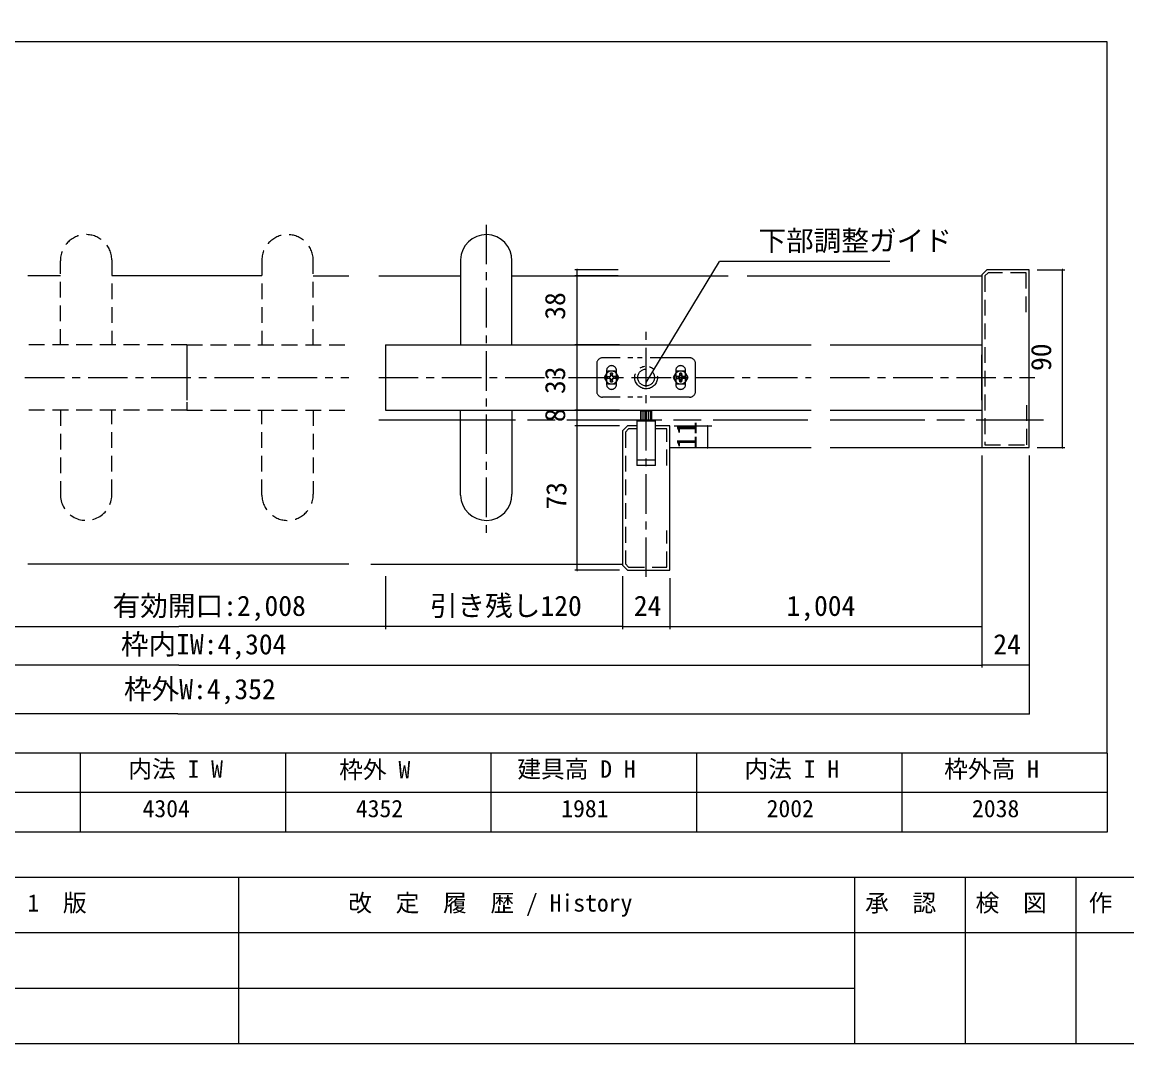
# Model space of a CAD drawing. Units: millimetres, scale not verified. Extents: x -800 to 800, y -554 to 554.
# Drawn here: x -397 to 162, y -554 to -37 of the extents above; entities that cross this region are included whole.
import ezdxf
from ezdxf.enums import TextEntityAlignment as Align

# ---------------------------------------------------------------- set-up
doc = ezdxf.new("R2010")
doc.units = ezdxf.units.MM
doc.header["$LTSCALE"] = 4
for name, pattern in [('CHAIN', [18.5, 12, -1.5, 3.5, -1.5]), ('CHAIN1', [8, 5, -1, 1, -1]), ('DOUBLE_CHAIN1', [8.8, 5, -1, 0.6, -0.6, 0.6, -1]), ('USER9', [3, 2, -1])]:
    doc.linetypes.add(name, pattern=pattern)
for name, color, linetype, lineweight in [('1-0', 7, 'Continuous', 25), ('1-4_0', 7, 'Continuous', 25), ('2-0', 7, 'Continuous', 25)]:
    doc.layers.add(name, color=color, linetype=linetype, lineweight=lineweight)
doc.styles.add('ＭＳ ゴシック', font='')
doc.styles.get('ＭＳ ゴシック').set_extended_font_data('MS Gothic')

msp = doc.modelspace()

# ---------------------------------------------------------------- linework, layer by layer
at = {"layer": '1-0'}
for p, q in [((152, -47), (-780, -47)), ((152, -47), (-780, -47)), ((152, -407), (152, -47)), ((152, -407), (-780, -407)), ((-287.856, -470.202), (-287.856, -554.202)), ((24.144, -470.202), (24.144, -554.202)), ((80.144, -470.202), (80.144, -554.202)), ((136.144, -470.202), (136.144, -554.202)), ((24.144, -526.202), (-475.856, -526.202))]:
    msp.add_line(p, q, dxfattribs=at)
at = {"layer": '1-4_0'}
for p, q in [((152, -47), (-780, -47)), ((152, -47), (-780, -47)), ((152, -47), (-780, -47)), ((152, -47), (-780, -47)), ((152, -407), (152, -47)), ((152, -407), (152, -47)), ((152, -407), (-780, -407)), ((152, -407), (-780, -407)), ((152, -407), (-780, -407)), ((-368, -407), (-368, -447)), ((-264, -407), (-264, -447)), ((-160, -407), (-160, -447)), ((-56, -407), (-56, -447)), ((48, -407), (48, -447)), ((152, -407), (152, -447)), ((152, -427), (-780, -427)), ((152, -447), (-780, -447)), ((800, -470), (-800, -470)), ((800, -498), (-476, -498))]:
    msp.add_line(p, q, dxfattribs=at)
msp.add_lwpolyline([(-800, -554), (800, -554), (800, 554), (-800, 554)], close=True, dxfattribs=at)
at = {"layer": '2-0', "linetype": 'CHAIN1'}
for p, q in [((-162.457, -139.579), (-162.457, -299.332)), ((-81.457, -317.855), (-81.457, -192.117)), ((-396.018, -216.89), (-232.001, -216.89)), ((-216.828, -216.89), (2.065, -216.89)), ((11.681, -216.89), (115.316, -216.89))]:
    msp.add_line(p, q, dxfattribs=at)
at = {"layer": '2-0', "linetype": 'USER9'}
for p, q in [((-378.009, -200.39), (-378.009, -157.89)), ((-352.009, -157.275), (-352.009, -200.39)), ((-276.009, -157.275), (-276.009, -200.39)), ((-250.009, -200.39), (-250.009, -157.89)), ((111.063, -183.89), (111.063, -163.89)), ((-314.009, -200.39), (-395.03, -200.39)), ((-314.009, -200.39), (-314.009, -228.39)), ((-314.009, -200.39), (-232.001, -200.39)), ((-314.009, -233.39), (-395.03, -233.39)), ((-378.009, -233.39), (-378.009, -275.891)), ((-352.009, -276.506), (-352.009, -233.39)), ((-276.009, -276.506), (-276.009, -233.39)), ((-250.009, -233.39), (-250.009, -275.891)), ((111.371, -250.89), (111.371, -230.89)), ((-70.957, -312.89), (-70.957, -294.39))]:
    msp.add_line(p, q, dxfattribs=at)
at = {"layer": '2-0'}
for p, q in [((-175.457, -157.275), (-175.457, -200.39)), ((-149.457, -200.39), (-149.457, -157.89)), ((-81.457, -219.455), (-44.374, -158.185)), ((41.889, -158.185), (-44.374, -158.185)), ((-378.009, -165.39), (-394.582, -165.39)), ((-276.009, -165.39), (-352.009, -165.39)), ((-250.009, -165.39), (-232.001, -165.39)), ((-216.828, -165.39), (-175.457, -165.39)), ((-149.457, -165.39), (-39.945, -165.39)), ((-95.582, -162.39), (-117.63, -162.39)), ((-95.582, -165.39), (-117.63, -165.39)), ((-116.38, -200.39), (-116.38, -162.39)), ((-30.33, -165.39), (88.563, -165.39)), ((88.563, -164.89), (91.063, -162.39)), ((116.563, -162.39), (130.629, -162.39)), ((129.379, -252.39), (129.379, -162.39)), ((-213.457, -200.39), (-213.457, -233.39)), ((-213.457, -200.39), (-81.942, -200.39)), ((-94.957, -200.39), (-117.63, -200.39)), ((-95.582, -200.39), (-117.63, -200.39)), ((-94.957, -200.39), (-117.63, -200.39)), ((-116.38, -233.39), (-116.38, -200.39)), ((-81.942, -200.39), (2.065, -200.39)), ((11.681, -200.39), (88.563, -200.39)), ((88.563, -228.39), (88.563, -205.39)), ((-213.457, -233.39), (-81.005, -233.39)), ((-175.457, -276.506), (-175.457, -233.39)), ((-149.457, -233.39), (-149.457, -275.891)), ((-94.957, -233.39), (-117.63, -233.39)), ((-94.957, -233.39), (-117.63, -233.39)), ((-94.957, -233.39), (-117.63, -233.39)), ((-94.957, -233.39), (-117.63, -233.39)), ((-116.38, -241.39), (-116.38, -233.39)), ((-84.005, -238.393), (-84.005, -233.719)), ((-83.005, -238.393), (-83.005, -233.719)), ((-82.005, -238.393), (-82.005, -233.719)), ((-81.942, -233.39), (2.065, -233.39)), ((-81.005, -238.393), (-81.005, -233.719)), ((-80.005, -238.393), (-80.005, -233.719)), ((-79.005, -238.393), (-79.005, -233.719)), ((11.681, -233.39), (88.563, -233.39)), ((-86.207, -238.76), (-86.207, -258.76)), ((-86.207, -238.76), (-76.707, -238.76)), ((-76.707, -258.76), (-76.707, -238.76)), ((-94.957, -241.39), (-117.63, -241.39)), ((-94.957, -241.39), (-117.63, -241.39)), ((-116.38, -314.39), (-116.38, -241.39)), ((-93.457, -243.89), (-90.957, -241.39)), ((-93.457, -243.89), (-93.457, -311.89)), ((-86.207, -241.39), (-90.957, -241.39)), ((-86.207, -241.39), (-90.957, -241.39)), ((-86.207, -241.39), (-90.957, -241.39)), ((-86.207, -241.39), (-86.207, -261.39)), ((-69.457, -241.39), (-76.707, -241.39)), ((-76.707, -261.39), (-76.707, -241.39)), ((-67.234, -241.39), (-48.152, -241.39)), ((-50.375, -241.39), (-50.375, -252.39)), ((-69.457, -252.39), (2.065, -252.39)), ((11.681, -252.39), (88.563, -252.39)), ((88.563, -256.39), (88.563, -344.261)), ((88.563, -256.39), (88.563, -363.721)), ((88.563, -256.39), (88.563, -363.721)), ((112.563, -256.39), (112.563, -363.721)), ((112.563, -256.39), (112.563, -387.239)), ((116.563, -252.39), (130.629, -252.39)), ((-76.707, -258.76), (-86.207, -258.76)), ((-76.707, -261.39), (-86.207, -261.39)), ((-232.001, -311.39), (-394.582, -311.39)), ((-220.908, -311.39), (-195.549, -311.39)), ((-196.934, -311.39), (-93.457, -311.39)), ((-93.457, -311.89), (-90.957, -314.39)), ((-213.457, -317.39), (-213.457, -344.261)), ((-94.957, -314.39), (-117.63, -314.39)), ((-93.457, -317.39), (-93.457, -344.261)), ((-93.457, -317.39), (-93.457, -344.261)), ((-90.957, -314.39), (-69.457, -314.39)), ((-69.457, -318.39), (-69.457, -344.261)), ((-69.457, -318.39), (-69.457, -344.261)), ((-514.561, -343.011), (-318.009, -343.011)), ((-514.561, -343.011), (-318.009, -343.011)), ((-93.457, -343.011), (-318.009, -343.011)), ((-93.457, -343.011), (-318.009, -343.011)), ((-93.457, -343.011), (-69.457, -343.011)), ((-69.457, -343.011), (88.563, -343.011)), ((-318.009, -362.471), (-711.034, -362.471)), ((-318.009, -362.471), (88.563, -362.471)), ((112.563, -362.471), (88.563, -362.471)), ((-318.507, -387.082), (-735.034, -387.082)), ((-318.507, -387.082), (112.563, -387.082))]:
    msp.add_line(p, q, dxfattribs=at)
at = {"layer": '2-0', "linetype": 'DOUBLE_CHAIN1'}
for p, q in [((-59.457, -206.89), (-103.458, -206.89)), ((-106.458, -209.89), (-106.458, -223.89)), ((-56.457, -223.89), (-56.457, -209.89)), ((-101.458, -213.39), (-101.458, -220.39)), ((-99.86, -216.567), (-100.062, -216.366)), ((-99.482, -215.786), (-99.281, -215.987)), ((-99.281, -217.793), (-99.482, -217.995)), ((-98.634, -215.987), (-98.45, -216.383)), ((-98.433, -217.995), (-98.634, -217.793)), ((-98.055, -216.567), (-97.853, -216.366)), ((-98.055, -217.213), (-97.853, -217.415)), ((-96.457, -220.39), (-96.457, -213.39)), ((-66.457, -213.39), (-66.457, -220.39)), ((-64.86, -217.213), (-65.062, -217.415)), ((-64.86, -216.567), (-64.465, -216.383)), ((-64.28, -215.987), (-64.482, -215.786)), ((-64.482, -217.995), (-64.28, -217.793)), ((-63.433, -215.786), (-63.634, -215.987)), ((-62.853, -216.366), (-63.054, -216.567)), ((-63.054, -217.213), (-62.853, -217.415)), ((-61.457, -220.39), (-61.457, -213.39)), ((-59.457, -226.89), (-103.458, -226.89))]:
    msp.add_line(p, q, dxfattribs=at)
at = {"layer": '2-0', "linetype": 'CHAIN'}
msp.add_line((11.681, -238.393), (119.739, -238.393), dxfattribs=at)
at = {"layer": '2-0'}
for points in [[(88.563, -164.89), (88.563, -252.39), (112.563, -252.39)], [(112.563, -252.39), (112.563, -162.39), (91.063, -162.39)], [(-84.174, -238.76), (-84.174, -233.719), (-78.741, -233.719), (-78.741, -238.76)], [(-69.457, -314.39), (-69.457, -241.39), (-76.707, -241.39)]]:
    msp.add_lwpolyline(points, dxfattribs=at)
at = {"layer": '2-0', "linetype": 'USER9'}
for points in [[(111.063, -163.89), (91.685, -163.89), (90.063, -165.512), (90.063, -250.89), (111.063, -250.89)], [(-314.009, -205.39), (-314.009, -233.39), (-232.001, -233.39)], [(-86.207, -242.89), (-90.336, -242.89), (-91.957, -244.512), (-91.957, -311.269), (-90.336, -312.89), (-70.957, -312.89)], [(-70.957, -261.39), (-70.957, -242.89), (-76.707, -242.89)]]:
    msp.add_lwpolyline(points, dxfattribs=at)
at = {"layer": '2-0', "linetype": 'DOUBLE_CHAIN1'}
for points in [[(-100.828, -220.129), (-97.088, -220.129), (-95.217, -216.89), (-97.088, -213.651), (-100.828, -213.651), (-102.698, -216.89)], [(-99.465, -216.383), (-99.281, -215.987), (-99.285, -215.821), (-99.422, -214.726), (-99.482, -215.786), (-99.667, -216.181)], [(-98.493, -219.055), (-98.433, -217.995), (-98.248, -217.599), (-98.45, -217.398), (-98.634, -217.793), (-98.63, -217.959)], [(-97.888, -216.563), (-96.791, -216.426), (-97.853, -216.366), (-98.248, -216.181), (-98.45, -216.383), (-98.055, -216.567)], [(-60.217, -216.89), (-62.087, -213.651), (-65.827, -213.651), (-67.697, -216.89), (-65.827, -220.129), (-62.087, -220.129)], [(-64.465, -217.398), (-64.86, -217.213), (-65.026, -217.217), (-66.124, -217.355), (-65.062, -217.415), (-64.666, -217.599)], [(-64.28, -215.987), (-64.284, -215.821), (-64.422, -214.726), (-64.482, -215.786), (-64.666, -216.181), (-64.465, -216.383)], [(-61.791, -216.426), (-62.853, -216.366), (-63.248, -216.181), (-63.45, -216.383), (-63.054, -216.567), (-62.888, -216.563)]]:
    msp.add_lwpolyline(points, close=True, dxfattribs=at)
for points in [[(-99.465, -216.383), (-99.86, -216.567), (-100.027, -216.563), (-101.124, -216.426), (-100.062, -216.366), (-99.667, -216.181)], [(-99.422, -219.055), (-99.482, -217.995), (-99.667, -217.599), (-100.062, -217.415), (-101.124, -217.355), (-100.027, -217.217), (-99.86, -217.213), (-100.062, -217.415)], [(-99.86, -217.213), (-99.465, -217.398), (-99.667, -217.599)], [(-99.465, -217.398), (-99.281, -217.793), (-99.285, -217.959), (-99.422, -219.055)], [(-98.248, -216.181), (-98.433, -215.786), (-98.493, -214.726), (-98.63, -215.821), (-98.634, -215.987), (-98.433, -215.786)], [(-98.45, -217.398), (-98.055, -217.213), (-97.888, -217.217), (-96.791, -217.355), (-97.853, -217.415), (-98.248, -217.599)], [(-64.666, -216.181), (-65.062, -216.366), (-66.124, -216.426), (-65.026, -216.563), (-64.86, -216.567), (-65.062, -216.366)], [(-64.465, -217.398), (-64.28, -217.793), (-64.284, -217.959), (-64.422, -219.055), (-64.482, -217.995), (-64.666, -217.599)], [(-63.45, -216.383), (-63.634, -215.987), (-63.63, -215.821), (-63.493, -214.726), (-63.433, -215.786), (-63.248, -216.181)], [(-61.791, -217.355), (-62.853, -217.415), (-63.248, -217.599), (-63.433, -217.995), (-63.493, -219.055), (-63.63, -217.959), (-63.634, -217.793), (-63.433, -217.995)], [(-63.634, -217.793), (-63.45, -217.398), (-63.248, -217.599)], [(-63.45, -217.398), (-63.054, -217.213), (-62.888, -217.217), (-61.791, -217.355)]]:
    msp.add_lwpolyline(points, dxfattribs=at)
at = {"layer": '2-0', "linetype": 'CHAIN'}
msp.add_lwpolyline([(-216.828, -238.393), (-195.549, -238.393), (2.065, -238.393)], dxfattribs=at)
at = {"layer": '2-0', "linetype": 'DOUBLE_CHAIN1'}
for radius in [5.75, 4.25]:
    msp.add_circle((-81.457, -216.89), radius, dxfattribs=at)
at = {"layer": '2-0', "linetype": 'USER9'}
for centre, start, end in [((-365.009, -157.583), 1.35522, 181.35522), ((-263.009, -157.583), 358.64478, 178.64478), ((-365.009, -276.198), 178.64478, 358.64478), ((-263.009, -276.198), 181.35522, 1.35522)]:
    msp.add_arc(centre, 13.004, start, end, dxfattribs=at)
at = {"layer": '2-0'}
for centre, radius, start, end in [((-162.457, -157.583), 13.004, 358.64478, 178.64478), ((-116.38, -162.39), 0.156, 90, 270), ((-116.38, -162.39), 0.156, 270, 90), ((129.379, -162.39), 0.156, 90, 270), ((129.379, -162.39), 0.156, 270, 90), ((-116.38, -200.39), 0.156, 90, 270), ((-116.38, -200.39), 0.156, 90, 270), ((-116.38, -200.39), 0.156, 270, 90), ((-116.38, -200.39), 0.156, 270, 90), ((-116.38, -233.39), 0.156, 90, 270), ((-116.38, -233.39), 0.156, 90, 270), ((-116.38, -233.39), 0.156, 270, 90), ((-116.38, -233.39), 0.156, 270, 90), ((-116.38, -241.39), 0.156, 90, 270), ((-116.38, -241.39), 0.156, 90, 270), ((-116.38, -241.39), 0.156, 270, 90), ((-116.38, -241.39), 0.156, 270, 90), ((-50.368, -241.39), 0.156, 90, 270), ((-50.368, -241.39), 0.156, 90, 270), ((-50.368, -241.39), 0.156, 270, 90), ((-50.368, -241.39), 0.156, 270, 90), ((-50.368, -252.39), 0.156, 90, 270), ((-50.368, -252.39), 0.156, 90, 270), ((-50.368, -252.39), 0.156, 270, 90), ((-50.368, -252.39), 0.156, 270, 90), ((129.379, -252.39), 0.156, 90, 270), ((129.379, -252.39), 0.156, 270, 90), ((-162.457, -276.198), 13.004, 181.35522, 1.35522), ((-116.38, -314.39), 0.156, 90, 270), ((-116.38, -314.39), 0.156, 270, 90), ((-93.457, -343.011), 0.156, 0, 180), ((-93.457, -343.011), 0.156, 0, 180), ((-93.457, -343.011), 0.156, 0, 180), ((-93.457, -343.011), 0.156, 0, 180), ((-93.457, -343.011), 0.156, 180, 0), ((-93.457, -343.011), 0.156, 180, 0), ((-93.457, -343.011), 0.156, 180, 0), ((-93.457, -343.011), 0.156, 180, 0), ((-69.457, -343.011), 0.156, 0, 180), ((-69.457, -343.011), 0.156, 0, 180), ((-69.457, -343.011), 0.156, 180, 0), ((-69.457, -343.011), 0.156, 180, 0), ((88.563, -343.011), 0.156, 0, 180), ((88.563, -343.011), 0.156, 180, 0), ((88.563, -362.471), 0.156, 0, 180), ((88.563, -362.471), 0.156, 0, 180), ((88.563, -362.471), 0.156, 180, 0), ((88.563, -362.471), 0.156, 180, 0), ((112.563, -362.471), 0.156, 0, 180), ((112.563, -362.471), 0.156, 180, 0), ((112.563, -387.082), 0.156, 0, 180), ((112.563, -387.082), 0.156, 180, 0)]:
    msp.add_arc(centre, radius, start, end, dxfattribs=at)
at = {"layer": '2-0', "linetype": 'DOUBLE_CHAIN1'}
for centre, radius, start, end in [((-103.458, -209.89), 3, 90, 180), ((-59.457, -209.89), 3, 0, 90), ((-98.958, -213.39), 2.5, 90, 180), ((-98.958, -213.39), 2.5, 0, 90), ((-63.957, -213.39), 2.5, 90, 180), ((-63.957, -213.39), 2.5, 0, 90), ((-98.958, -216.89), 3.25, 37.66427, 37.44941), ((-98.69, -216.89), 2.478, 169.19486, 190.80514), ((-98.958, -216.89), 1.118, 162.98773, 197.01227), ((-98.958, -217.16), 2.478, 90, 100.80514), ((-98.958, -216.89), 1.118, 72.98773, 107.01227), ((-98.958, -216.89), 1.118, 252.98773, 287.01227), ((-98.958, -217.16), 2.478, 79.19486, 90), ((-98.958, -216.89), 1.118, 342.98773, 17.01227), ((-99.225, -216.89), 2.478, 349.19486, 10.80514), ((-63.957, -216.89), 3.25, 37.66427, 37.44941), ((-63.69, -216.89), 2.478, 169.19486, 190.80514), ((-63.957, -216.89), 1.118, 162.98773, 197.01227), ((-63.957, -217.16), 2.478, 90, 100.80514), ((-63.957, -216.89), 1.118, 72.98773, 107.01227), ((-63.957, -216.89), 1.118, 252.98773, 287.01227), ((-63.957, -217.16), 2.478, 79.19486, 90), ((-63.957, -216.89), 1.118, 342.98773, 17.01227), ((-64.225, -216.89), 2.478, 349.19486, 10.80514), ((-98.958, -220.39), 2.5, 180, 270), ((-98.958, -216.621), 2.478, 259.19486, 270), ((-98.958, -216.621), 2.478, 270, 280.80514), ((-98.958, -220.39), 2.5, 270, 0), ((-63.957, -220.39), 2.5, 180, 270), ((-63.957, -216.621), 2.478, 259.19486, 270), ((-63.957, -216.621), 2.478, 270, 280.80514), ((-63.957, -220.39), 2.5, 270, 0), ((-103.458, -223.89), 3, 180, 270), ((-59.457, -223.89), 3, 270, 0)]:
    msp.add_arc(centre, radius, start, end, dxfattribs=at)

# ---------------------------------------------------------------- texts
at = {"layer": '1-0', "style": 'ＭＳ ゴシック'}
for s, p in [('第\u30001\u3000版', (-418.745, -489.887)), ('改\u3000定\u3000履\u3000歴 / History', (-232.262, -489.887)), ('承\u3000認', (29.44, -489.887)), ('検\u3000図', (85.386, -489.887)), ('作\u3000成', (142.61, -489.887))]:
    msp.add_text(s, height=8.798, dxfattribs=at).set_placement(p, align=Align.BOTTOM_LEFT)
at = {"layer": '1-4_0', "style": 'ＭＳ ゴシック'}
for s, p in [('内法 I W', (-343.653, -422.098)), ('枠外 W', (-236.833, -422.408)), ('建具高 D H', (-146.68, -422.098)), ('内法 I H', (-31.653, -422.098)), ('枠外高 H', (69.474, -422.098)), ('4352', (-228.431, -442.098)), ('2002', (-20.431, -442.098)), ('2038', (83.569, -442.098)), ('4304', (-336.431, -442.098)), ('1981', (-124.431, -442.098))]:
    msp.add_text(s, height=8.798, dxfattribs=at).set_placement(p, align=Align.BOTTOM_LEFT)
at = {"layer": '2-0', "style": 'ＭＳ ゴシック'}
for s, p in [('下部調整ガイド', (-24.589, -155.817)), ('有効開口:2,008', (-351.603, -340.642)), ('引き残し120', (-190.951, -340.642)), ('24', (-87.673, -340.642)), ('1,004', (-10.39, -340.642)), ('枠内IW:4,304', (-347.401, -360.103)), ('24', (94.348, -360.103)), ('枠外W:4,352', (-345.848, -382.799))]:
    msp.add_text(s, height=10.26, dxfattribs=at).set_placement(p, align=Align.BOTTOM_LEFT)
for s, p in [('38', (-119.374, -187.681)), ('90', (126.738, -213.606)), ('33', (-119.374, -225.295)), ('8', (-119.374, -239.487)), ('11', (-52.744, -253.106)), ('73', (-118.749, -283.762))]:
    msp.add_text(s, height=10.26, rotation=90, dxfattribs=at).set_placement(p, align=Align.BOTTOM_LEFT)

doc.saveas('drawing.dxf')
